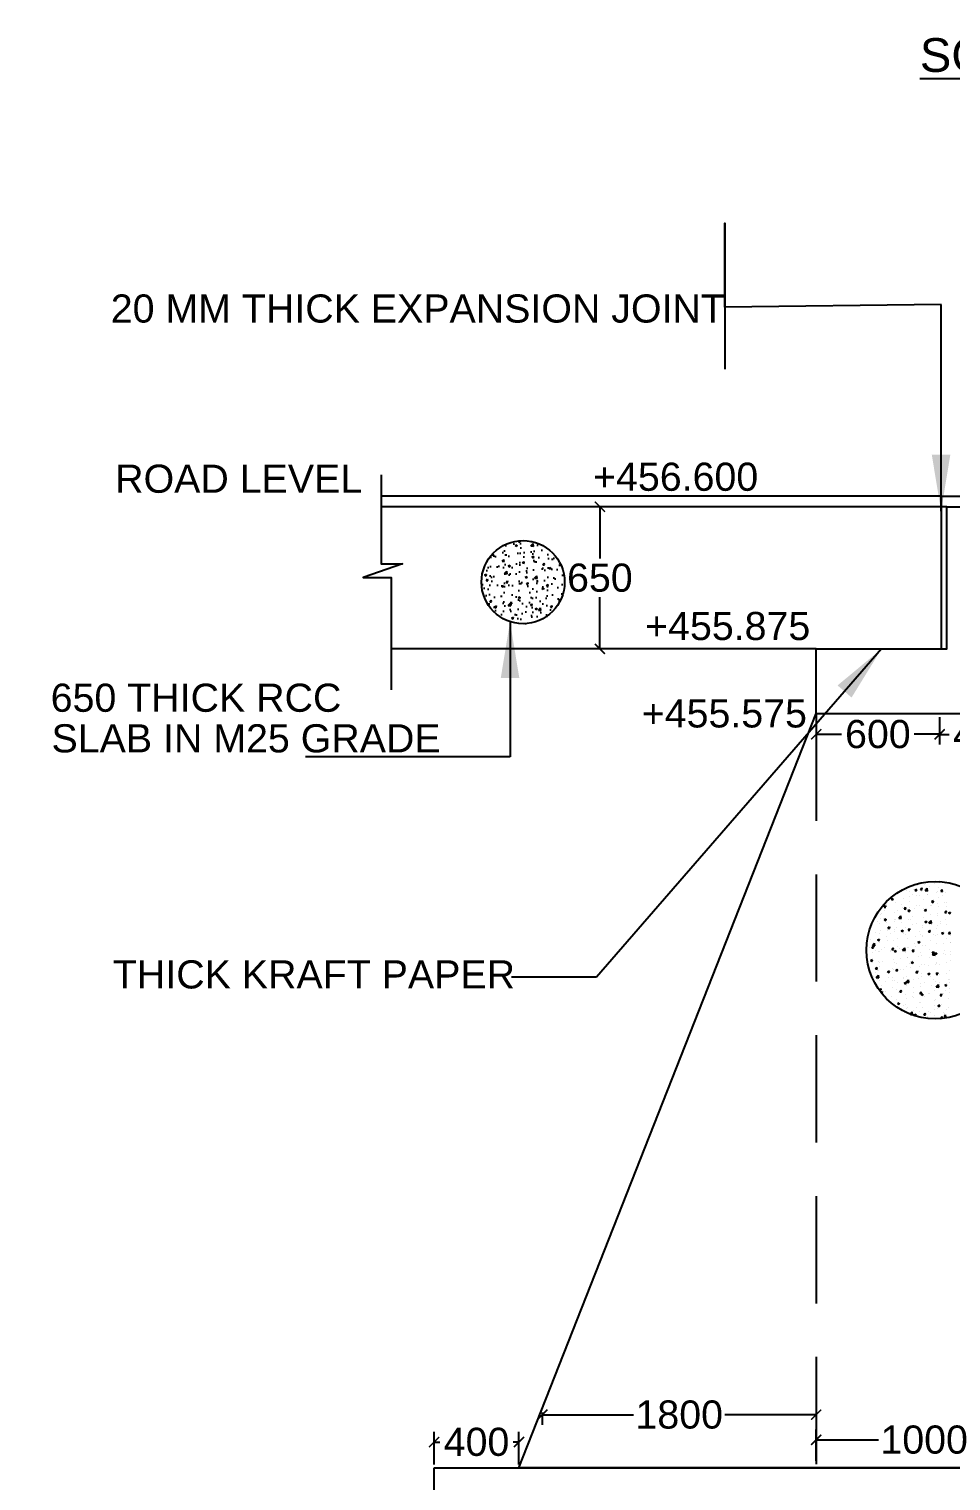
# Model space of a CAD drawing. Header units: inches. Extents: x 408 to 17534, y 396 to 10656.
# Drawn here: x 435.13 to 451.5, y 411.14 to 436.93 of the extents above; entities that cross this region are included whole.
import ezdxf

# ---------------------------------------------------------------- set-up
doc = ezdxf.new("R2010")
doc.units = ezdxf.units.IN
doc.header["$LTSCALE"] = 15
doc.header["$MEASUREMENT"] = 0
doc.linetypes.add('HIDDEN', pattern=[9.525, 6.35, -3.175])
for name, color, linetype in [('DIMENSION', 255, 'Continuous'), ('DRAWING', 7, 'Continuous'), ('HATCH', 7, 'Continuous'), ('TEXT', 255, 'Continuous')]:
    doc.layers.add(name, color=color, linetype=linetype)
doc.styles.get("Standard").update_dxf_attribs({"font": 'ARIAL_1.TTF'})
doc.styles.add('TIMES NEW ROMAN', font='TIMES_1.TTF')
doc.dimstyles.new('dig', dxfattribs={"dimtxt": 0.1875, "dimasz": 0.18, "dimexe": 0.18, "dimexo": 0.0625, "dimgap": 0.09, "dimtad": 0, "dimtih": 1, "dimtoh": 1, "dimdec": 4, "dimzin": 0, "dimdsep": 46, "dimtxsty": 'Standard', "dimblk": 'ARCHTICK', "dimcen": 0.09, "dimadec": 0, "dimazin": 0, "dimtfac": 1, "dimtdec": 4, "dimtofl": 0, "dimtmove": 0, "dimatfit": 3, "dimldrblk": 'ARCHTICK', "dimfxl": 0, "dimtolj": 1, "dimtzin": 0, "dimarcsym": 0})
doc.dimstyles.new('ISO-25', dxfattribs={"dimtxt": 0.636364, "dimasz": 1, "dimexe": 1.25, "dimexo": 0.625, "dimtad": 0, "dimtih": 1, "dimtoh": 1, "dimlfac": 100, "dimtxsty": 'TIMES NEW ROMAN', "dimcen": 2.5, "dimadec": 0, "dimazin": 0, "dimtfac": 1, "dimtmove": 0, "dimatfit": 3, "dimfxl": 0, "dimarcsym": 0})
picture_1 = doc.add_image_def('image2.jpg', size_in_pixel=(6332, 4524))

# ---------------------------------------------------------------- blocks, each defined once
blk = doc.blocks.new('_ArchTick')
at = {"color": 0, "linetype": 'ByBlock', "const_width": 0.15}
blk.add_lwpolyline([(-0.5, -0.5), (0.5, 0.5)], dxfattribs=at)
blk = doc.blocks.new('*D147')
at = {"layer": 'Defpoints', "color": 0, "ltscale": 0.02}
for p in [(443.825, 411.834), (442.319, 411.373), (443.825, 411.373)]:
    blk.add_point(p, dxfattribs=at)
at = {"layer": 'DIMENSION', "color": 0, "lineweight": -2, "ltscale": 0.02}
for p, q in [((442.319, 411.435), (442.319, 412.014)), ((443.825, 411.435), (443.825, 412.014)), ((442.319, 411.834), (442.42, 411.834)), ((443.825, 411.834), (443.724, 411.834))]:
    blk.add_line(p, q, dxfattribs=at)
at = {"layer": 'DIMENSION', "color": 0, "lineweight": -2, "ltscale": 0.02, "xscale": 0.18, "yscale": 0.18, "zscale": 0.18, "rotation": 180}
blk.add_blockref('_ArchTick', (442.319, 411.834), dxfattribs=at)
at = {"layer": 'DIMENSION', "color": 0, "lineweight": -2, "ltscale": 0.02, "xscale": 0.18, "yscale": 0.18, "zscale": 0.18}
blk.add_blockref('_ArchTick', (443.825, 411.834), dxfattribs=at)
at = {"layer": 'DIMENSION', "color": 0, "ltscale": 0.02, "insert": (443.072, 411.834), "char_height": 0.5, "attachment_point": 5}
blk.add_mtext('\\A1;400', dxfattribs=at)
blk = doc.blocks.new('*D148')
at = {"layer": 'Defpoints', "color": 0, "ltscale": 0.02}
for p in [(452.938, 411.874), (449.103, 411.435), (452.938, 411.373)]:
    blk.add_point(p, dxfattribs=at)
at = {"layer": 'DIMENSION', "color": 0, "lineweight": -2, "ltscale": 0.02}
for p, q in [((449.103, 411.498), (449.103, 412.054)), ((449.103, 411.874), (450.208, 411.874)), ((452.938, 411.874), (451.832, 411.874)), ((452.938, 411.435), (452.938, 412.054))]:
    blk.add_line(p, q, dxfattribs=at)
at = {"layer": 'DIMENSION', "color": 0, "lineweight": -2, "ltscale": 0.02, "xscale": 0.18, "yscale": 0.18, "zscale": 0.18, "rotation": 180}
blk.add_blockref('_ArchTick', (449.103, 411.874), dxfattribs=at)
at = {"layer": 'DIMENSION', "color": 0, "lineweight": -2, "ltscale": 0.02, "xscale": 0.18, "yscale": 0.18, "zscale": 0.18}
blk.add_blockref('_ArchTick', (452.938, 411.874), dxfattribs=at)
at = {"layer": 'DIMENSION', "color": 0, "ltscale": 0.02, "insert": (451.02, 411.874), "char_height": 0.5, "attachment_point": 5}
blk.add_mtext('\\A1;1000', dxfattribs=at)
blk = doc.blocks.new('*D151')
at = {"layer": 'Defpoints', "color": 0, "ltscale": 0.02}
for p in [(449.103, 424.774), (451.294, 424.774), (451.294, 424.405)]:
    blk.add_point(p, dxfattribs=at)
at = {"layer": 'DIMENSION', "color": 0, "lineweight": -2, "ltscale": 0.02}
for p, q in [((449.103, 424.711), (449.103, 424.225)), ((451.294, 424.711), (451.294, 424.225)), ((449.103, 424.405), (449.555, 424.405)), ((451.294, 424.405), (450.841, 424.405))]:
    blk.add_line(p, q, dxfattribs=at)
at = {"layer": 'DIMENSION', "color": 0, "lineweight": -2, "ltscale": 0.02, "xscale": 0.18, "yscale": 0.18, "zscale": 0.18, "rotation": 180}
blk.add_blockref('_ArchTick', (449.103, 424.405), dxfattribs=at)
at = {"layer": 'DIMENSION', "color": 0, "lineweight": -2, "ltscale": 0.02, "xscale": 0.18, "yscale": 0.18, "zscale": 0.18}
blk.add_blockref('_ArchTick', (451.294, 424.405), dxfattribs=at)
at = {"layer": 'DIMENSION', "color": 0, "ltscale": 0.02, "insert": (450.198, 424.405), "char_height": 0.5, "attachment_point": 5}
blk.add_mtext('\\A1;600', dxfattribs=at)
blk = doc.blocks.new('*D152')
at = {"layer": 'Defpoints', "color": 0, "ltscale": 0.02}
for p in [(451.294, 424.774), (452.938, 424.774), (452.938, 424.402)]:
    blk.add_point(p, dxfattribs=at)
at = {"layer": 'DIMENSION', "color": 0, "lineweight": -2, "ltscale": 0.02}
for p, q in [((451.294, 424.711), (451.294, 424.222)), ((452.938, 424.711), (452.938, 424.222)), ((451.294, 424.402), (451.464, 424.402)), ((452.938, 424.402), (452.767, 424.402))]:
    blk.add_line(p, q, dxfattribs=at)
at = {"layer": 'DIMENSION', "color": 0, "lineweight": -2, "ltscale": 0.02, "xscale": 0.18, "yscale": 0.18, "zscale": 0.18, "rotation": 180}
blk.add_blockref('_ArchTick', (451.294, 424.402), dxfattribs=at)
at = {"layer": 'DIMENSION', "color": 0, "lineweight": -2, "ltscale": 0.02, "xscale": 0.18, "yscale": 0.18, "zscale": 0.18}
blk.add_blockref('_ArchTick', (452.938, 424.402), dxfattribs=at)
at = {"layer": 'DIMENSION', "color": 0, "ltscale": 0.02, "insert": (452.116, 424.402), "char_height": 0.5, "attachment_point": 5}
blk.add_mtext('\\A1;400', dxfattribs=at)
blk = doc.blocks.new('*D153')
at = {"layer": 'Defpoints', "color": 0, "ltscale": 0.02}
for p in [(444.239, 412.424), (449.103, 412.424), (449.103, 412.319)]:
    blk.add_point(p, dxfattribs=at)
at = {"layer": 'DIMENSION', "color": 0, "lineweight": -2, "ltscale": 0.02}
for p, q in [((444.239, 412.361), (444.239, 412.139)), ((449.103, 412.361), (449.103, 412.139)), ((444.239, 412.319), (445.859, 412.319)), ((449.103, 412.319), (447.483, 412.319))]:
    blk.add_line(p, q, dxfattribs=at)
at = {"layer": 'DIMENSION', "color": 0, "lineweight": -2, "ltscale": 0.02, "xscale": 0.18, "yscale": 0.18, "zscale": 0.18, "rotation": 180}
blk.add_blockref('_ArchTick', (444.239, 412.319), dxfattribs=at)
at = {"layer": 'DIMENSION', "color": 0, "lineweight": -2, "ltscale": 0.02, "xscale": 0.18, "yscale": 0.18, "zscale": 0.18}
blk.add_blockref('_ArchTick', (449.103, 412.319), dxfattribs=at)
at = {"layer": 'DIMENSION', "color": 0, "ltscale": 0.02, "insert": (446.671, 412.319), "char_height": 0.5, "attachment_point": 5}
blk.add_mtext('\\A1;1800', dxfattribs=at)
blk = doc.blocks.new('*D154')
at = {"layer": 'Defpoints', "color": 0, "ltscale": 0.02}
for p in [(445.262, 428.447), (445.331, 428.447), (445.331, 425.92)]:
    blk.add_point(p, dxfattribs=at)
at = {"layer": 'DIMENSION', "color": 0, "lineweight": -2, "ltscale": 0.02}
for p, q in [((445.268, 428.447), (445.082, 428.447)), ((445.262, 428.447), (445.262, 427.528)), ((445.262, 425.92), (445.262, 426.838)), ((445.268, 425.92), (445.082, 425.92))]:
    blk.add_line(p, q, dxfattribs=at)
at = {"layer": 'DIMENSION', "color": 0, "lineweight": -2, "ltscale": 0.02, "xscale": 0.18, "yscale": 0.18, "zscale": 0.18}
for p, rotation in [((445.262, 428.447), 90), ((445.262, 425.92), 270)]:
    blk.add_blockref('_ArchTick', p, dxfattribs=dict(at, rotation=rotation))
at = {"layer": 'DIMENSION', "color": 0, "ltscale": 0.02, "insert": (445.262, 427.183), "char_height": 0.5, "attachment_point": 5}
blk.add_mtext('\\A1;650', dxfattribs=at)

msp = doc.modelspace()

# ---------------------------------------------------------------- hatches: boundary and pattern name
at = {"layer": 'HATCH', "ltscale": 0.02}
h = msp.add_hatch(dxfattribs=at)
h.set_pattern_fill('AR-CONC', color=256, scale=0.05, style=0)
h.set_pattern_definition([(50, (103.7233, 123.4435), (0.3586301, -0.03137607), [0.0375, -0.4125]), (355, (103.7233, 123.4435), (-0.06937567, 0.37609607), [0.03, -0.33]), (100.4514, (103.7532, 123.44087), (0.2892547, 0.34471977), [0.0318701, -0.35057106]), (46.1842, (103.7233, 123.5435), (0.53362052, -0.0827595), [0.05625, -0.61875]), (96.6356, (103.76777, 123.5366), (0.46733135, 0.48705894), [0.04780514, -0.5258565]), (351.1842, (103.7233, 123.5435), (0.467331, 0.4870593), [0.045, -0.495]), (21, (103.7733, 123.5185), (0.29845353, -0.20130945), [0.0375, -0.4125]), (326, (103.7733, 123.5185), (0.12165767, 0.36257502), [0.03, -0.33]), (71.4514, (103.79817, 123.5017), (0.42011131, 0.16126525), [0.0318701, -0.35057106]), (37.5, (103.7233, 123.44349), (0.006079928, 0.166446927), [0, -0.326, 0, -0.335, 0, -0.33125]), (7.5, (103.7233, 123.44349), (0.13153477, 0.197205856), [0, -0.191, 0, -0.3185, 0, -0.12625]), (327.5, (103.6118, 123.44349), (0.26691122, -0.011277436), [0, -0.125, 0, -0.39, 0, -0.5175]), (317.5, (103.5618, 123.44349), (0.29159308, 0.05005249), [0, -0.1625, 0, -0.259, 0, -0.3675])])
h.paths.add_polyline_path([(443.1595, 427.1063, 1), (444.63573, 427.1063, 1)])

# ---------------------------------------------------------------- linework, layer by layer
at = {"layer": 'DIMENSION', "ltscale": 0.02}
msp.add_lwpolyline([(447.48108, 431.99229), (447.48108, 433.48129), (447.48108, 430.88836)], dxfattribs=at)
at = {"layer": 'DRAWING', "ltscale": 0.02}
for points in [[(441.37995, 429.01473), (441.37995, 427.43461), (441.75828, 427.43461), (441.05665, 427.18728), (441.5588, 427.18728), (441.5588, 425.19548)], [(451.32678, 425.91982), (451.32678, 428.63455), (441.38155, 428.63455)], [(451.32678, 428.63455), (466.34066, 428.63455), (466.34066, 426.25744), (464.66944, 426.25744), (464.66944, 427.11496), (452.91133, 427.10832), (452.90246, 427.89752), (464.6612, 427.89752), (464.66165, 427.11495)], [(451.42137, 428.44655), (441.39283, 428.44655)], [(449.10252, 424.77394), (449.10252, 425.91982), (451.42137, 425.91982), (451.42137, 428.44655), (452.82831, 428.44655), (452.8963, 428.44655), (452.93756, 424.77394)], [(449.10252, 425.91982), (441.5588, 425.91982)]]:
    msp.add_lwpolyline(points, dxfattribs=at)
at = {"layer": 'DRAWING'}
for points in [[(449.10252, 424.77394), (452.93756, 424.77394), (457.50064, 411.37268), (443.82512, 411.37268)], [(442.3189, 411.37268), (459.00443, 411.37268), (459.00443, 409.14625), (442.3189, 409.14625)]]:
    msp.add_lwpolyline(points, close=True, dxfattribs=at)
at = {"layer": 'DRAWING', "linetype": 'HIDDEN', "ltscale": 0.02}
msp.add_lwpolyline([(449.10252, 424.77394), (449.10252, 411.37268)], dxfattribs=at)
at = {"layer": 'HATCH', "linetype": 'Continuous', "ltscale": 0.02}
for p, q in [((450.82181, 421.65181), (450.82181, 421.65181)), ((450.85365, 421.63691), (450.88866, 421.65035)), ((450.87876, 421.61987), (450.88889, 421.65008)), ((450.8932, 421.71339), (450.8932, 421.71339)), ((450.95601, 421.64808), (450.98011, 421.67681)), ((450.95601, 421.64808), (450.9859, 421.64546)), ((450.98613, 421.64519), (450.98034, 421.67653)), ((451.01837, 421.72987), (451.01837, 421.72987)), ((451.0223, 421.64459), (451.0223, 421.64459)), ((451.03653, 421.62784), (451.07548, 421.66843)), ((451.08123, 421.62068), (451.07571, 421.66816)), ((451.1134, 421.70186), (451.1134, 421.70186)), ((451.20774, 421.7548), (451.20774, 421.7548)), ((451.27902, 421.67979), (451.27902, 421.67979)), ((451.28868, 421.78812), (451.29864, 421.7814)), ((451.29887, 421.78113), (451.30094, 421.78732)), ((451.31464, 421.6167), (451.33874, 421.64543)), ((451.34476, 421.61381), (451.33897, 421.64516)), ((451.40499, 421.75192), (451.40499, 421.75192)), ((450.3478, 421.38827), (450.3478, 421.38827)), ((450.43354, 421.47565), (450.46855, 421.48909)), ((450.43354, 421.47565), (450.45841, 421.45887)), ((450.44589, 421.47462), (450.44589, 421.47462)), ((450.45864, 421.4586), (450.46878, 421.48882)), ((450.50397, 421.40864), (450.50397, 421.40864)), ((450.5527, 421.57527), (450.5527, 421.57527)), ((450.65002, 421.49198), (450.65002, 421.49198)), ((450.71418, 421.63115), (450.71418, 421.63115)), ((450.75653, 421.44065), (450.75653, 421.44065)), ((450.76166, 421.51619), (450.76166, 421.51619)), ((450.76261, 421.6071), (450.76261, 421.6071)), ((450.81961, 421.56399), (450.81961, 421.56399)), ((450.85365, 421.63691), (450.87853, 421.62014)), ((450.88683, 421.53267), (450.88683, 421.53267)), ((450.94161, 421.54203), (450.94161, 421.54203)), ((450.9811, 421.61987), (450.9811, 421.61987)), ((451.01622, 421.47814), (451.01622, 421.47814)), ((451.03653, 421.62784), (451.081, 421.62094)), ((451.0762, 421.5576), (451.0762, 421.5576)), ((451.08652, 421.55271), (451.08652, 421.55271)), ((451.15211, 421.4356), (451.18712, 421.44904)), ((451.15211, 421.4356), (451.17698, 421.41883)), ((451.17721, 421.41856), (451.18735, 421.44877)), ((451.23321, 421.59208), (451.23321, 421.59208)), ((451.24801, 421.6086), (451.24801, 421.6086)), ((451.26044, 421.40196), (451.26044, 421.40196)), ((451.27294, 421.51334), (451.27294, 421.51334)), ((451.31464, 421.6167), (451.34453, 421.61409)), ((451.35343, 421.54143), (451.35343, 421.54143)), ((451.38561, 421.41844), (451.38561, 421.41844)), ((451.39198, 421.59917), (451.39198, 421.59917)), ((451.42416, 421.4171), (451.42416, 421.4171)), ((450.24118, 421.20699), (450.24118, 421.20699)), ((450.25043, 421.13278), (450.25043, 421.13278)), ((450.25779, 421.21689), (450.25779, 421.21689)), ((450.30813, 421.33473), (450.33223, 421.36346)), ((450.30813, 421.33473), (450.33801, 421.33212)), ((450.31189, 421.11307), (450.34689, 421.12651)), ((450.31435, 421.27741), (450.31435, 421.27741)), ((450.33824, 421.33185), (450.33246, 421.36319)), ((450.33699, 421.09603), (450.34712, 421.12624)), ((450.49789, 421.24219), (450.49789, 421.24219)), ((450.54938, 421.26695), (450.54938, 421.26695)), ((450.5692, 421.14078), (450.60815, 421.18137)), ((450.5692, 421.14078), (450.61367, 421.13388)), ((450.6139, 421.13362), (450.60838, 421.1811)), ((450.61471, 421.377), (450.61471, 421.377)), ((450.62376, 421.13826), (450.62376, 421.13826)), ((450.63013, 421.31898), (450.63013, 421.31898)), ((450.66676, 421.30336), (450.69086, 421.33209)), ((450.66676, 421.30336), (450.69664, 421.30074)), ((450.69687, 421.30047), (450.69109, 421.33181)), ((450.732, 421.27434), (450.76701, 421.28778)), ((450.732, 421.27434), (450.75687, 421.25756)), ((450.75045, 421.2742), (450.75045, 421.2742)), ((450.7553, 421.33546), (450.7553, 421.33546)), ((450.7571, 421.25729), (450.76724, 421.28751)), ((450.81313, 421.16319), (450.81313, 421.16319)), ((450.84097, 421.317), (450.84097, 421.317)), ((450.88162, 421.36572), (450.88162, 421.36572)), ((450.94467, 421.36039), (450.94467, 421.36039)), ((451.00406, 421.14524), (451.00406, 421.14524)), ((451.01014, 421.31169), (451.01014, 421.31169)), ((451.02539, 421.27198), (451.04949, 421.30071)), ((451.02539, 421.27198), (451.05527, 421.26937)), ((451.0555, 421.26909), (451.04972, 421.30044)), ((451.12891, 421.20476), (451.12891, 421.20476)), ((451.13257, 421.36705), (451.13257, 421.36705)), ((451.14853, 421.35444), (451.14853, 421.35444)), ((451.25408, 421.22124), (451.25408, 421.22124)), ((451.26078, 421.18045), (451.26078, 421.18045)), ((451.26686, 421.3469), (451.26686, 421.3469)), ((451.38402, 421.24061), (451.40812, 421.26933)), ((451.38402, 421.24061), (451.4139, 421.23799)), ((451.41413, 421.23772), (451.40835, 421.26906)), ((451.41544, 421.34316), (451.41544, 421.34316)), ((451.44344, 421.24617), (451.44344, 421.24617)), ((451.45056, 421.2343), (451.48557, 421.24773)), ((451.45056, 421.2343), (451.47543, 421.21752)), ((451.47566, 421.21725), (451.4858, 421.24746)), ((450.05129, 420.883), (450.05129, 420.883)), ((450.15095, 420.87862), (450.15095, 420.87862)), ((450.18282, 421.0802), (450.18282, 421.0802)), ((450.22902, 420.8741), (450.22902, 420.8741)), ((450.2351, 421.04054), (450.2351, 421.04054)), ((450.23715, 420.91856), (450.23715, 420.91856)), ((450.31189, 421.11307), (450.33676, 421.0963)), ((450.35585, 421.06561), (450.35585, 421.06561)), ((450.36706, 420.92457), (450.36706, 420.92457)), ((450.3775, 420.95864), (450.40161, 420.98737)), ((450.3775, 420.95864), (450.40739, 420.95602)), ((450.40762, 420.95575), (450.40183, 420.98709)), ((450.41787, 420.86734), (450.41787, 420.86734)), ((450.48573, 420.9093), (450.48573, 420.9093)), ((450.49181, 421.07575), (450.49181, 421.07575)), ((450.49223, 420.94105), (450.49223, 420.94105)), ((450.4986, 421.12178), (450.4986, 421.12178)), ((450.51734, 421.1215), (450.51734, 421.1215)), ((450.52874, 420.96861), (450.52874, 420.96861)), ((450.61034, 420.91176), (450.64535, 420.9252)), ((450.61034, 420.91176), (450.63521, 420.89499)), ((450.62277, 421.05434), (450.62277, 421.05434)), ((450.63544, 420.89472), (450.64558, 420.92493)), ((450.6816, 420.96598), (450.6816, 420.96598)), ((450.73613, 420.92726), (450.76024, 420.95599)), ((450.73613, 420.92726), (450.76602, 420.92465)), ((450.73829, 420.94131), (450.73829, 420.94131)), ((450.74437, 421.10776), (450.74437, 421.10776)), ((450.76625, 420.92437), (450.76046, 420.95572)), ((450.78425, 421.11022), (450.78425, 421.11022)), ((450.82033, 421.01867), (450.82033, 421.01867)), ((450.88968, 421.04306), (450.88968, 421.04306)), ((450.94014, 420.90888), (450.94014, 420.90888)), ((450.99737, 421.00755), (450.99737, 421.00755)), ((450.99798, 420.9788), (450.99798, 420.9788)), ((451.03045, 421.07303), (451.06546, 421.08647)), ((451.03045, 421.07303), (451.05532, 421.05625)), ((451.05116, 421.09894), (451.05116, 421.09894)), ((451.05555, 421.05598), (451.06569, 421.0862)), ((451.09476, 420.89589), (451.11887, 420.92461)), ((451.09476, 420.89589), (451.12465, 420.89327)), ((451.10282, 421.05802), (451.14177, 421.09861)), ((451.10282, 421.05802), (451.14729, 421.05112)), ((451.11192, 421.06872), (451.11192, 421.06872)), ((451.12488, 420.893), (451.11909, 420.92434)), ((451.12254, 421.02403), (451.12254, 421.02403)), ((451.14752, 421.05086), (451.142, 421.09834)), ((451.15659, 421.03178), (451.15659, 421.03178)), ((451.23173, 420.95894), (451.23173, 420.95894)), ((451.2547, 421.014), (451.2547, 421.014)), ((451.31191, 421.04896), (451.31191, 421.04896)), ((451.31808, 421.08767), (451.31808, 421.08767)), ((451.3289, 420.87172), (451.36391, 420.88516)), ((451.3289, 420.87172), (451.35377, 420.85494)), ((451.354, 420.85467), (451.36414, 420.88489)), ((451.40352, 421.11877), (451.40352, 421.11877)), ((451.4235, 421.0205), (451.4235, 421.0205)), ((451.45339, 420.86451), (451.4775, 420.89324)), ((451.48351, 420.86162), (451.47772, 420.89296)), ((450.05359, 420.62312), (450.05359, 420.62312)), ((450.06536, 420.75873), (450.06536, 420.75873)), ((450.08825, 420.61392), (450.11235, 420.64265)), ((450.08825, 420.61392), (450.11813, 420.6113)), ((450.10187, 420.65372), (450.14081, 420.69431)), ((450.10187, 420.65372), (450.14634, 420.64682)), ((450.11836, 420.61103), (450.11258, 420.64237)), ((450.14657, 420.64656), (450.14105, 420.69404)), ((450.19023, 420.7505), (450.22524, 420.76394)), ((450.19023, 420.7505), (450.2151, 420.73372)), ((450.21533, 420.73345), (450.22547, 420.76367)), ((450.22294, 420.70765), (450.22294, 420.70765)), ((450.23553, 420.72736), (450.23553, 420.72736)), ((450.3205, 420.61185), (450.3205, 420.61185)), ((450.35695, 420.80878), (450.35695, 420.80878)), ((450.3607, 420.74384), (450.3607, 420.74384)), ((450.44688, 420.58254), (450.47098, 420.61127)), ((450.47699, 420.57965), (450.47121, 420.611)), ((450.47965, 420.74285), (450.47965, 420.74285)), ((450.54791, 420.6338), (450.54791, 420.6338)), ((450.55006, 420.76877), (450.55006, 420.76877)), ((450.63549, 420.57096), (450.67443, 420.61155)), ((450.64855, 420.85883), (450.64855, 420.85883)), ((450.68019, 420.5638), (450.67467, 420.61128)), ((450.68478, 420.85607), (450.68478, 420.85607)), ((450.72613, 420.60842), (450.72613, 420.60842)), ((450.73221, 420.77486), (450.73221, 420.77486)), ((450.7343, 420.61314), (450.7343, 420.61314)), ((450.8395, 420.68385), (450.8395, 420.68385)), ((450.85947, 420.62962), (450.85947, 420.62962)), ((450.86584, 420.81035), (450.86584, 420.81035)), ((450.90879, 420.71045), (450.9438, 420.72389)), ((450.90879, 420.71045), (450.93366, 420.69368)), ((450.93389, 420.69341), (450.94403, 420.72362)), ((450.95169, 420.84479), (450.95169, 420.84479)), ((450.98582, 420.6459), (450.98582, 420.6459)), ((450.99101, 420.82683), (450.99101, 420.82683)), ((450.9919, 420.81235), (450.9919, 420.81235)), ((451.04884, 420.65455), (451.04884, 420.65455)), ((451.13109, 420.73391), (451.13109, 420.73391)), ((451.18037, 420.85176), (451.18037, 420.85176)), ((451.2186, 420.83351), (451.2186, 420.83351)), ((451.24254, 420.68111), (451.24254, 420.68111)), ((451.24862, 420.84756), (451.24862, 420.84756)), ((451.36461, 420.69612), (451.36461, 420.69612)), ((451.42269, 420.78396), (451.42269, 420.78396)), ((451.45339, 420.86451), (451.48328, 420.8619)), ((451.48551, 420.82223), (451.48551, 420.82223)), ((451.48978, 420.7126), (451.48978, 420.7126)), ((451.49509, 420.71312), (451.49509, 420.71312)), ((450.06857, 420.38792), (450.10358, 420.40136)), ((450.06857, 420.38792), (450.09344, 420.37115)), ((450.09367, 420.37088), (450.10381, 420.40109)), ((450.10399, 420.53016), (450.10399, 420.53016)), ((450.15901, 420.55596), (450.15901, 420.55596)), ((450.21078, 420.37475), (450.21078, 420.37475)), ((450.21686, 420.5412), (450.21686, 420.5412)), ((450.22102, 420.35769), (450.22102, 420.35769)), ((450.22916, 420.54664), (450.22916, 420.54664)), ((450.25631, 420.58375), (450.25631, 420.58375)), ((450.28699, 420.37436), (450.28699, 420.37436)), ((450.41853, 420.57157), (450.41853, 420.57157)), ((450.42592, 420.54468), (450.42592, 420.54468)), ((450.44688, 420.58254), (450.47676, 420.57993)), ((450.46749, 420.40996), (450.46749, 420.40996)), ((450.47357, 420.57641), (450.47357, 420.57641)), ((450.48868, 420.54919), (450.52369, 420.56263)), ((450.48868, 420.54919), (450.51355, 420.53241)), ((450.51378, 420.53214), (450.52392, 420.56236)), ((450.58741, 420.60057), (450.58741, 420.60057)), ((450.60277, 420.41593), (450.60277, 420.41593)), ((450.63549, 420.57096), (450.67996, 420.56406)), ((450.69283, 420.53341), (450.69283, 420.53341)), ((450.72005, 420.44197), (450.72005, 420.44197)), ((450.72794, 420.43241), (450.72794, 420.43241)), ((450.78713, 420.34788), (450.82214, 420.36132)), ((450.80551, 420.55117), (450.82961, 420.57989)), ((450.80551, 420.55117), (450.83539, 420.54855)), ((450.81223, 420.33083), (450.82237, 420.36105)), ((450.81886, 420.38552), (450.81886, 420.38552)), ((450.83562, 420.54828), (450.82984, 420.57962)), ((450.85432, 420.58929), (450.85432, 420.58929)), ((450.9173, 420.45734), (450.9173, 420.45734)), ((450.95974, 420.52213), (450.95974, 420.52213)), ((450.97974, 420.47946), (450.97974, 420.47946)), ((451.11045, 420.43557), (451.11045, 420.43557)), ((451.12123, 420.57801), (451.12123, 420.57801)), ((451.16414, 420.51979), (451.18824, 420.54852)), ((451.16414, 420.51979), (451.19402, 420.51718)), ((451.16911, 420.4882), (451.20806, 420.52879)), ((451.16911, 420.4882), (451.21358, 420.4813)), ((451.19425, 420.5169), (451.18847, 420.54824)), ((451.20725, 420.50915), (451.24225, 420.52258)), ((451.20725, 420.50915), (451.23212, 420.49237)), ((451.21381, 420.48104), (451.20829, 420.52853)), ((451.22666, 420.51085), (451.22666, 420.51085)), ((451.23235, 420.4921), (451.24248, 420.52231)), ((451.23308, 420.49892), (451.23308, 420.49892)), ((451.23646, 420.51466), (451.23646, 420.51466)), ((451.35825, 420.5154), (451.35825, 420.5154)), ((451.38814, 420.56674), (451.38814, 420.56674)), ((451.40204, 420.48563), (451.40204, 420.48563)), ((451.48293, 420.38022), (451.48293, 420.38022)), ((451.48901, 420.54667), (451.48901, 420.54667)), ((451.49357, 420.49957), (451.49357, 420.49957)), ((450.09763, 420.34943), (450.09763, 420.34943)), ((450.12366, 420.10219), (450.12366, 420.10219)), ((450.15546, 420.17716), (450.15546, 420.17716)), ((450.15762, 420.23782), (450.18173, 420.26655)), ((450.15762, 420.23782), (450.18751, 420.23521)), ((450.16816, 420.0839), (450.2071, 420.12449)), ((450.18774, 420.23493), (450.18196, 420.26628)), ((450.2047, 420.20831), (450.2047, 420.20831)), ((450.21286, 420.07674), (450.20733, 420.12423)), ((450.23567, 420.28542), (450.23567, 420.28542)), ((450.35548, 420.17563), (450.35548, 420.17563)), ((450.36702, 420.18661), (450.40203, 420.20005)), ((450.36702, 420.18661), (450.39189, 420.16984)), ((450.39212, 420.16957), (450.40226, 420.19978)), ((450.46141, 420.24351), (450.46141, 420.24351)), ((450.47123, 420.21873), (450.47123, 420.21873)), ((450.48793, 420.34641), (450.48793, 420.34641)), ((450.51625, 420.20645), (450.54036, 420.23517)), ((450.51625, 420.20645), (450.54614, 420.20383)), ((450.52726, 420.33547), (450.52726, 420.33547)), ((450.54637, 420.20356), (450.54059, 420.2349)), ((450.5964, 420.23521), (450.5964, 420.23521)), ((450.64707, 420.22569), (450.64707, 420.22569)), ((450.70789, 420.10908), (450.70789, 420.10908)), ((450.71397, 420.27552), (450.71397, 420.27552)), ((450.75484, 420.33514), (450.75484, 420.33514)), ((450.78577, 420.26014), (450.78577, 420.26014)), ((450.78713, 420.34788), (450.81201, 420.3311)), ((450.87488, 420.17507), (450.89899, 420.2038)), ((450.87488, 420.17507), (450.90477, 420.17246)), ((450.905, 420.17218), (450.89922, 420.20352)), ((450.93866, 420.27574), (450.93866, 420.27574)), ((450.96758, 420.14656), (450.96758, 420.14656)), ((450.97001, 420.10451), (450.97001, 420.10451)), ((450.97366, 420.31301), (450.97366, 420.31301)), ((451.02176, 420.32386), (451.02176, 420.32386)), ((451.08559, 420.14657), (451.1206, 420.16001)), ((451.08559, 420.14657), (451.11046, 420.12979)), ((451.09518, 420.12098), (451.09518, 420.12098)), ((451.10154, 420.30171), (451.10154, 420.30171)), ((451.11069, 420.12952), (451.12083, 420.15974)), ((451.12962, 420.10076), (451.12962, 420.10076)), ((451.2243, 420.18177), (451.2243, 420.18177)), ((451.22671, 420.31819), (451.22671, 420.31819)), ((451.23026, 420.32579), (451.23026, 420.32579)), ((451.23038, 420.34822), (451.23038, 420.34822)), ((451.23351, 420.14369), (451.25762, 420.17242)), ((451.23351, 420.14369), (451.2634, 420.14108)), ((451.26363, 420.14081), (451.25785, 420.17215)), ((451.28454, 420.14591), (451.28454, 420.14591)), ((451.28867, 420.31258), (451.28867, 420.31258)), ((451.41608, 420.34312), (451.41608, 420.34312)), ((451.42121, 420.15081), (451.42121, 420.15081)), ((451.47685, 420.21378), (451.47685, 420.21378)), ((450.16816, 420.0839), (450.21263, 420.077)), ((450.19862, 420.04186), (450.19862, 420.04186)), ((450.227, 419.86173), (450.2511, 419.89045)), ((450.227, 419.86173), (450.25688, 419.85911)), ((450.22908, 420.03503), (450.22908, 420.03503)), ((450.24775, 419.82495), (450.28037, 419.83748)), ((450.25711, 419.85884), (450.25133, 419.89018)), ((450.25484, 419.9506), (450.25484, 419.9506)), ((450.27047, 419.80699), (450.2806, 419.83721)), ((450.29109, 419.83676), (450.29109, 419.83676)), ((450.33333, 419.8408), (450.33333, 419.8408)), ((450.3397, 420.02152), (450.3397, 420.02152)), ((450.39057, 420.09092), (450.39057, 420.09092)), ((450.44925, 419.91062), (450.44925, 419.91062)), ((450.45533, 420.07707), (450.45533, 420.07707)), ((450.46487, 420.038), (450.46487, 420.038)), ((450.49599, 420.02375), (450.49599, 420.02375)), ((450.5227, 419.86573), (450.5227, 419.86573)), ((450.54643, 420.00065), (450.54643, 420.00065)), ((450.58563, 419.83035), (450.60973, 419.85908)), ((450.61574, 419.82746), (450.60996, 419.8588)), ((450.65423, 420.06293), (450.65423, 420.06293)), ((450.65748, 420.07964), (450.65748, 420.07964)), ((450.66548, 419.9853), (450.70049, 419.99874)), ((450.66548, 419.9853), (450.69035, 419.96853)), ((450.69058, 419.96826), (450.70071, 419.99847)), ((450.70178, 420.00114), (450.74072, 420.04173)), ((450.70178, 420.00114), (450.74625, 419.99424)), ((450.70181, 419.94263), (450.70181, 419.94263)), ((450.74648, 419.99398), (450.74095, 420.04147)), ((450.7629, 420.01248), (450.7629, 420.01248)), ((450.83803, 420.05071), (450.83803, 420.05071)), ((450.83847, 419.9073), (450.83847, 419.9073)), ((450.92439, 420.06836), (450.92439, 420.06836)), ((450.9615, 419.98012), (450.9615, 419.98012)), ((450.96364, 419.92378), (450.96364, 419.92378)), ((451.02981, 420.0012), (451.02981, 420.0012)), ((451.15301, 419.94871), (451.15301, 419.94871)), ((451.1913, 420.05708), (451.1913, 420.05708)), ((451.21214, 419.84887), (451.21214, 419.84887)), ((451.21822, 420.01532), (451.21822, 420.01532)), ((451.2354, 419.91838), (451.27434, 419.95897)), ((451.2354, 419.91838), (451.27987, 419.91148)), ((451.2801, 419.91122), (451.27458, 419.95871)), ((451.29672, 419.98992), (451.29672, 419.98992)), ((451.38404, 419.94526), (451.41905, 419.9587)), ((451.38404, 419.94526), (451.40891, 419.92849)), ((451.40057, 419.85248), (451.40057, 419.85248)), ((451.40914, 419.92821), (451.41928, 419.95843)), ((451.45821, 420.04581), (451.45821, 420.04581)), ((451.46469, 419.88088), (451.46469, 419.88088)), ((451.46878, 419.99028), (451.46878, 419.99028)), ((451.47077, 420.04733), (451.47077, 420.04733)), ((450.25183, 419.81968), (450.27024, 419.80726)), ((450.44317, 419.74417), (450.44317, 419.74417)), ((450.52579, 419.70232), (450.52579, 419.70232)), ((450.54382, 419.62273), (450.57883, 419.63617)), ((450.54382, 419.62273), (450.56869, 419.60595)), ((450.558, 419.82548), (450.558, 419.82548)), ((450.56892, 419.60568), (450.57906, 419.6359)), ((450.58563, 419.83035), (450.61551, 419.82774)), ((450.6456, 419.59254), (450.6456, 419.59254)), ((450.68965, 419.60973), (450.68965, 419.60973)), ((450.69573, 419.77618), (450.69573, 419.77618)), ((450.70694, 419.71009), (450.70694, 419.71009)), ((450.81738, 419.75238), (450.81738, 419.75238)), ((450.82491, 419.81421), (450.82491, 419.81421)), ((450.83211, 419.72657), (450.83211, 419.72657)), ((450.93719, 419.64259), (450.93719, 419.64259)), ((450.94426, 419.79897), (450.96836, 419.8277)), ((450.94426, 419.79897), (450.97414, 419.79636)), ((450.94934, 419.64722), (450.94934, 419.64722)), ((450.95542, 419.81367), (450.95542, 419.81367)), ((450.96393, 419.784), (450.99894, 419.79743)), ((450.96393, 419.784), (450.9888, 419.76722)), ((450.97437, 419.79609), (450.96859, 419.82743)), ((450.98903, 419.76695), (450.99917, 419.79716)), ((451.02147, 419.7515), (451.02147, 419.7515)), ((451.09182, 419.80293), (451.09182, 419.80293)), ((451.10898, 419.80243), (451.10898, 419.80243)), ((451.20572, 419.59587), (451.20572, 419.59587)), ((451.20606, 419.68243), (451.20606, 419.68243)), ((451.22878, 419.69264), (451.22878, 419.69264)), ((451.26238, 419.58269), (451.29739, 419.59612)), ((451.26238, 419.58269), (451.28726, 419.56591)), ((451.28748, 419.56564), (451.29762, 419.59585)), ((451.30289, 419.7676), (451.32699, 419.79632)), ((451.30289, 419.7676), (451.33277, 419.76498)), ((451.333, 419.76471), (451.32722, 419.79605)), ((451.33089, 419.61235), (451.33089, 419.61235)), ((451.33725, 419.79308), (451.33725, 419.79308)), ((451.35874, 419.79165), (451.35874, 419.79165)), ((451.45861, 419.71444), (451.45861, 419.71444)), ((451.46242, 419.80955), (451.46242, 419.80955)), ((450.67291, 419.47559), (450.67911, 419.48298)), ((450.68142, 419.47141), (450.67934, 419.48271)), ((450.70057, 419.52937), (450.70057, 419.52937)), ((450.72755, 419.55871), (450.72755, 419.55871)), ((450.76947, 419.43278), (450.80701, 419.47191)), ((450.77665, 419.42999), (450.81254, 419.42442)), ((450.81277, 419.42416), (450.80724, 419.47165)), ((450.83297, 419.49155), (450.83297, 419.49155)), ((450.83655, 419.41756), (450.83655, 419.41756)), ((450.84227, 419.42142), (450.87728, 419.43486)), ((450.84227, 419.42142), (450.86714, 419.40464)), ((450.86737, 419.40437), (450.87751, 419.43459)), ((450.88994, 419.5543), (450.88994, 419.5543)), ((450.94326, 419.48078), (450.94326, 419.48078)), ((450.99446, 419.54743), (450.99446, 419.54743)), ((451.01363, 419.42288), (451.03774, 419.4516)), ((451.01363, 419.42288), (451.04352, 419.42026)), ((451.04375, 419.41999), (451.03797, 419.45133)), ((451.07418, 419.39866), (451.07418, 419.39866)), ((451.09988, 419.48027), (451.09988, 419.48027)), ((451.12814, 419.46761), (451.12814, 419.46761)), ((451.1939, 419.34953), (451.1939, 419.34953)), ((451.19935, 419.41514), (451.19935, 419.41514)), ((451.19998, 419.51598), (451.19998, 419.51598)), ((451.26137, 419.53615), (451.26137, 419.53615)), ((451.30464, 419.35163), (451.34063, 419.38915)), ((451.34478, 419.35524), (451.34086, 419.38889)), ((451.36679, 419.46899), (451.36679, 419.46899)), ((451.37226, 419.3915), (451.39637, 419.42023)), ((451.37226, 419.3915), (451.40215, 419.38889)), ((451.38872, 419.44007), (451.38872, 419.44007)), ((451.40238, 419.38861), (451.3966, 419.41995)), ((451.41974, 419.51767), (451.41974, 419.51767)), ((451.44645, 419.38154), (451.44645, 419.38154)), ((451.45253, 419.54799), (451.45253, 419.54799))]:
    msp.add_line(p, q, dxfattribs=at)
at = {"layer": 'HATCH', "ltscale": 0.02}
for centre, radius in [((443.89762, 427.1063), 0.73811), ((451.21555, 420.56935), 1.22097)]:
    msp.add_circle(centre, radius, dxfattribs=at)

# ---------------------------------------------------------------- texts
at = {"layer": 'DIMENSION', "ltscale": 0.02}
msp.add_text('%%USCALE - 1:50', height=0.6, dxfattribs=at).set_placement((450.94301, 436.16912))
at = {"layer": 'TEXT'}
for s, p in [('20 MM THICK EXPANSION JOINT', (436.5773, 431.71665)), ('ROAD LEVEL', (436.65514, 428.69367)), ('650 THICK RCC ', (435.51038, 424.80371))]:
    msp.add_text(s, height=0.5, dxfattribs=at).set_placement(p)
at = {"layer": 'TEXT', "char_height": 0.5, "attachment_point": 1}
for s, insert, width in [('+456.600', (445.14084, 429.22882), 2.9043861), ('+455.875', (446.06534, 426.57791), 2.9043861), ('+455.575', (446.00577, 425.02496), 2.9043861), ('SLAB IN M25 GRADE', (435.52532, 424.58249), 7.1824011), ('THICK KRAFT PAPER', (436.61488, 420.38954), 7.1824011)]:
    msp.add_mtext(s, dxfattribs=dict(at, insert=insert, width=width))

# ---------------------------------------------------------------- dimensions: what is measured, and where the dimension line sits
at = {"layer": 'DIMENSION', "ltscale": 0.02}
dim = msp.add_linear_dim(base=(445.26163, 428.44655), p1=(445.33066, 425.91982), p2=(445.33066, 428.44655), angle=90, text='650', dimstyle='dig', override={"dimtxt": 0.5}, dxfattribs=at)
dim.commit()
dim.dimension.update_dxf_attribs({"geometry": '*D154', "text_midpoint": (445.26163, 427.18318)})
for base, p1, p2, text, picture, middle in [((451.29352, 424.40479), (449.10252, 424.77394), (451.29352, 424.77394), '600', '*D151', (450.19802, 424.40479)), ((452.93756, 424.40222), (451.29352, 424.77394), (452.93756, 424.77394), '400', '*D152', (452.11554, 424.40222)), ((449.10252, 412.31906), (444.239, 412.42366), (449.10252, 412.42366), '1800', '*D153', (446.67076, 412.31906)), ((443.82512, 411.83448), (442.3189, 411.37268), (443.82512, 411.37268), '400', '*D147', (443.07201, 411.83448)), ((452.93756, 411.87413), (449.10252, 411.43518), (452.93756, 411.37268), '1000', '*D148', (451.02004, 411.87413))]:
    dim = msp.add_linear_dim(base=base, p1=p1, p2=p2, text=text, dimstyle='dig', override={"dimtxt": 0.5}, dxfattribs=at)
    dim.commit()
    dim.dimension.update_dxf_attribs({"geometry": picture, "text_midpoint": middle})

# ---------------------------------------------------------------- pictures from other files: only their frames are drawn
at = {"ltscale": 0.02}
image = msp.add_image(picture_1, insert=(407.76289, 396.40269), size_in_units=(110.41618, 78.88863), dxfattribs=dict(at, fade=30))
image.dxf.flags = 7

# ---------------------------------------------------------------- leaders
at = {"layer": 'DIMENSION', "ltscale": 0.02}
for points, override in [([(451.31995, 428.3686), (451.31995, 432.03639), (447.48108, 431.99229)], {"dimasz": 1, "dimgap": 0.625, "dimtad": 0}), ([(443.66667, 426.40525), (443.66667, 424.00238), (440.03196, 424.00238)], {"dimgap": 0.625, "dimtad": 0}), ([(450.26194, 425.91982), (445.20119, 420.08743), (443.68972, 420.08743)], {"dimgap": 0.625, "dimtad": 0})]:
    msp.add_leader(points, dimstyle='ISO-25', override=override, dxfattribs=at)

doc.saveas('drawing.dxf')
